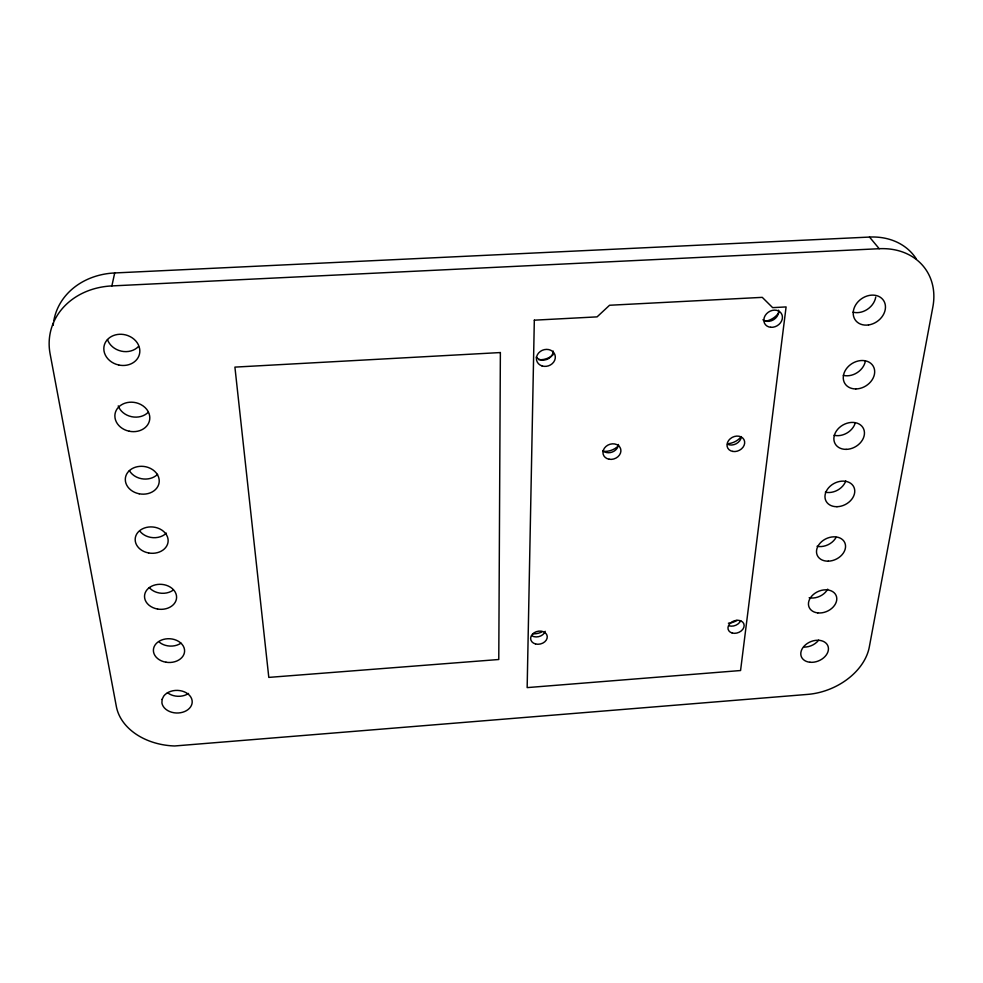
<?xml version="1.0" encoding="UTF-8"?>
<svg xmlns="http://www.w3.org/2000/svg" width="983" height="983" viewBox="0 0 983 983"><rect width="100%" height="100%" fill="white"/><g stroke="black" fill="none" stroke-linecap="round" stroke-linejoin="round"><path stroke-width="1.47" d="M869.513 237.063L879.207 248.711A68.798 55.22 -35.3 0 1 932.879 306.843L869.304 647.023A57.37 41.593 -22.3 0 1 807.719 694.391L174.642 745.974A60.848 45.267 1 0 1 116.363 706.556L50.096 353.794A72.693 61.855 13.9 0 1 111.878 285.918L114.704 272.955L869.513 237.063A67.716 54.704 -35.7 0 1 916.193 258.738M111.878 285.918L879.207 248.711M818.642 640.166A14.143 10.346 -22.5 0 1 803.602 647.072M845.749 480.945A15.359 11.87 -27.5 0 1 825.364 492.188M545.209 631.319A8.355 6.476 -13.2 0 1 531.914 635.841M166.373 533.13A16.256 13.049 5.6 0 1 150.583 537.369L148.138 536.743A16.256 13.049 5.6 0 1 140.213 531.557M138.468 346.495A17.866 15.273 14.4 0 1 121.314 351.152L118.648 350.366A17.866 15.273 14.4 0 1 107.491 339.614M865.384 360.945A16.355 13.037 -32.5 0 1 843.316 375.371M618.614 445.618A16.207 13.541 -20.2 0 1 602.739 451.246M188.552 693.457A14.991 11.243 1.2 0 1 175.515 696.062L173.266 695.571A14.991 11.243 1.2 0 1 167.454 692.622M148.298 412.196A17.276 14.487 10.7 0 1 131.624 416.706L129.031 415.981A17.276 14.487 10.7 0 1 118.243 405.881M855.038 423.587A15.839 12.435 -29.8 0 1 834.112 435.297M737.029 620.371A14.782 11.157 -20.7 0 1 728.403 623.21M740.678 620.642A8.282 6.217 -20.6 0 1 729.079 625.815M875.742 297.075A16.92 13.664 -35.7 0 1 853.023 312.176M53.193 325.336A71.501 61.143 14.5 0 1 53.463 322.916M53.844 320.507A71.501 61.143 14.5 0 1 114.704 272.955M618.454 444.476A9.08 7.557 -20.1 0 1 612.569 451.934A9.08 7.557 -20.1 0 1 602.984 450.878M541.719 632.02A14.929 11.612 -13.2 0 1 532.725 633.826M157.587 474.31A16.748 13.75 7.9 0 1 141.355 478.684L138.836 478.021A16.748 13.75 7.9 0 1 129.351 470.562M741.329 436.575A16.22 13.172 -26 0 1 728.514 443.652M741.354 436.808A9.08 7.348 -25.8 0 1 727.543 444.267M553.159 354.691A16.969 14.917 -19.3 0 1 538.672 359.692M827.698 589.161A14.524 10.825 -23.9 0 1 809.144 597.762M553.245 351.091A9.511 8.331 -19.2 0 1 546.659 359.508A9.511 8.331 -19.2 0 1 536.226 357.136M173.033 590.267A15.814 12.41 3.9 0 1 159.32 593.007L156.948 592.43A15.814 12.41 3.9 0 1 149.256 587.551M180.995 643.165A15.384 11.796 2.4 0 1 167.626 645.831L165.316 645.303A15.384 11.796 2.4 0 1 159.344 642.169M778.585 310.173A9.683 8.048 -32.7 0 1 773.596 319.733A9.683 8.048 -32.7 0 1 762.906 319.782M779.04 312.373A17.276 14.413 -32.9 0 1 766.113 321.097M836.091 537.345A14.929 11.329 -25.5 0 1 817.057 546.278M500.372 352.553L498.774 659.507L268.801 677.398L234.912 367.114L500.372 352.553M534.322 320.175L527.158 687.609L740.568 670.529L786.093 306.929L772.638 307.642L762.267 297.358L609.558 305.258L597.086 316.87L534.322 320.175M162.084 699.417L161.912 702.956A15.2 11.304 1 0 0 171.767 712.27L174.065 712.773A15.2 11.304 1 0 0 192.115 700.572L191.673 698.827A15.2 11.304 1 0 0 184.509 691.921L182.347 691.147A15.2 11.304 1 0 0 163.719 696.087L162.084 699.417M166.016 662.223L163.669 661.694A15.617 11.882 2.2 0 1 153.508 651.84L153.397 649.972A15.617 11.882 2.2 0 1 174.433 639.552L176.657 640.375A15.617 11.882 2.2 0 1 184.03 647.674L184.497 649.505A15.617 11.882 2.2 0 1 166.016 662.223M157.538 609.03L155.13 608.452A16.047 12.496 3.6 0 1 144.648 598.033L144.526 596.067A16.047 12.496 3.6 0 1 166.102 585.217L168.388 586.089A16.047 12.496 3.6 0 1 175.994 593.818L176.485 595.759A16.047 12.496 3.6 0 1 157.538 609.03M148.617 552.962L146.135 552.348A16.514 13.16 5.3 0 1 135.31 541.289L135.175 539.212A16.514 13.16 5.3 0 1 157.317 527.908L159.676 528.854A16.514 13.16 5.3 0 1 167.528 537.05L168.032 539.089A16.514 13.16 5.3 0 1 148.617 552.962M139.193 493.785L136.637 493.122A17.018 13.873 7.5 0 1 125.455 481.375L125.308 479.188A17.018 13.873 7.5 0 1 148.028 467.392L150.473 468.412A17.018 13.873 7.5 0 1 158.582 477.111L159.111 479.262A17.018 13.873 7.5 0 1 139.193 493.785M129.24 431.23L126.598 430.505A17.559 14.634 10.2 0 1 115.036 418.033L114.864 415.711A17.559 14.634 10.2 0 1 138.222 403.386L140.729 404.48A17.559 14.634 10.2 0 1 149.121 413.72L149.674 416.018A17.559 14.634 10.2 0 1 129.24 431.23M118.697 365L115.969 364.214A18.161 15.445 13.8 0 1 103.989 350.931L103.817 348.474A18.161 15.445 13.8 0 1 127.827 335.584L130.42 336.751A18.161 15.445 13.8 0 1 139.107 346.606L139.684 349.026A18.161 15.445 13.8 0 1 118.697 365M809.967 662.259A14.34 10.395 -22.3 0 0 828.227 646.912A14.34 10.395 -22.3 0 0 805.655 644.688A14.34 10.395 -22.3 0 0 809.967 662.259M836.963 506.7A15.593 11.956 -27.2 0 0 853.969 487.285A15.593 11.956 -27.2 0 0 828.657 487.715A15.593 11.956 -27.2 0 0 836.963 506.7M855.8 388.936A16.613 13.148 -32.1 0 0 873.887 367.544A16.613 13.148 -32.1 0 0 847.248 367.667A16.613 13.148 -32.1 0 0 855.8 388.936M535.538 643.963A8.417 6.488 -13.2 0 0 547.224 636.234A8.417 6.488 -13.2 0 0 534.064 632.806A8.417 6.488 -13.2 0 0 535.538 643.963M868.517 324.955A17.19 13.799 -35.3 0 0 883.705 300.7A17.19 13.799 -35.3 0 0 855.788 304.718A17.19 13.799 -35.3 0 0 868.517 324.955M846.13 449.366A16.072 12.533 -29.5 0 0 863.664 429.006A16.072 12.533 -29.5 0 0 837.7 429.288A16.072 12.533 -29.5 0 0 846.13 449.366M732.2 633.027A8.331 6.23 -20.6 0 0 744.156 625.397A8.331 6.23 -20.6 0 0 731.831 621.981A8.331 6.23 -20.6 0 0 732.2 633.027M732.728 451.418A9.142 7.373 -25.7 0 0 744.573 441.306A9.142 7.373 -25.7 0 0 730.258 438.725A9.142 7.373 -25.7 0 0 732.728 451.418M609.177 459.245A9.142 7.581 -20 0 0 620.715 449.071A9.142 7.581 -20 0 0 605.921 446.491A9.142 7.581 -20 0 0 609.177 459.245M817.807 612.9A14.733 10.887 -23.7 0 0 836.57 596.89A14.733 10.887 -23.7 0 0 813.469 594.408A14.733 10.887 -23.7 0 0 817.807 612.9M828.251 561.17A15.138 11.403 -25.3 0 0 844.766 542.641A15.138 11.403 -25.3 0 0 820.055 543.194A15.138 11.403 -25.3 0 0 828.251 561.17M541.977 365.909A9.584 8.368 -19.1 0 0 555.284 356.337A9.584 8.368 -19.1 0 0 540.343 351.423A9.584 8.368 -19.1 0 0 541.977 365.909M770.733 327.29A9.744 8.085 -32.5 0 0 782.124 315.138A9.744 8.085 -32.5 0 0 766.556 313.749A9.744 8.085 -32.5 0 0 770.733 327.29"/></g></svg>
